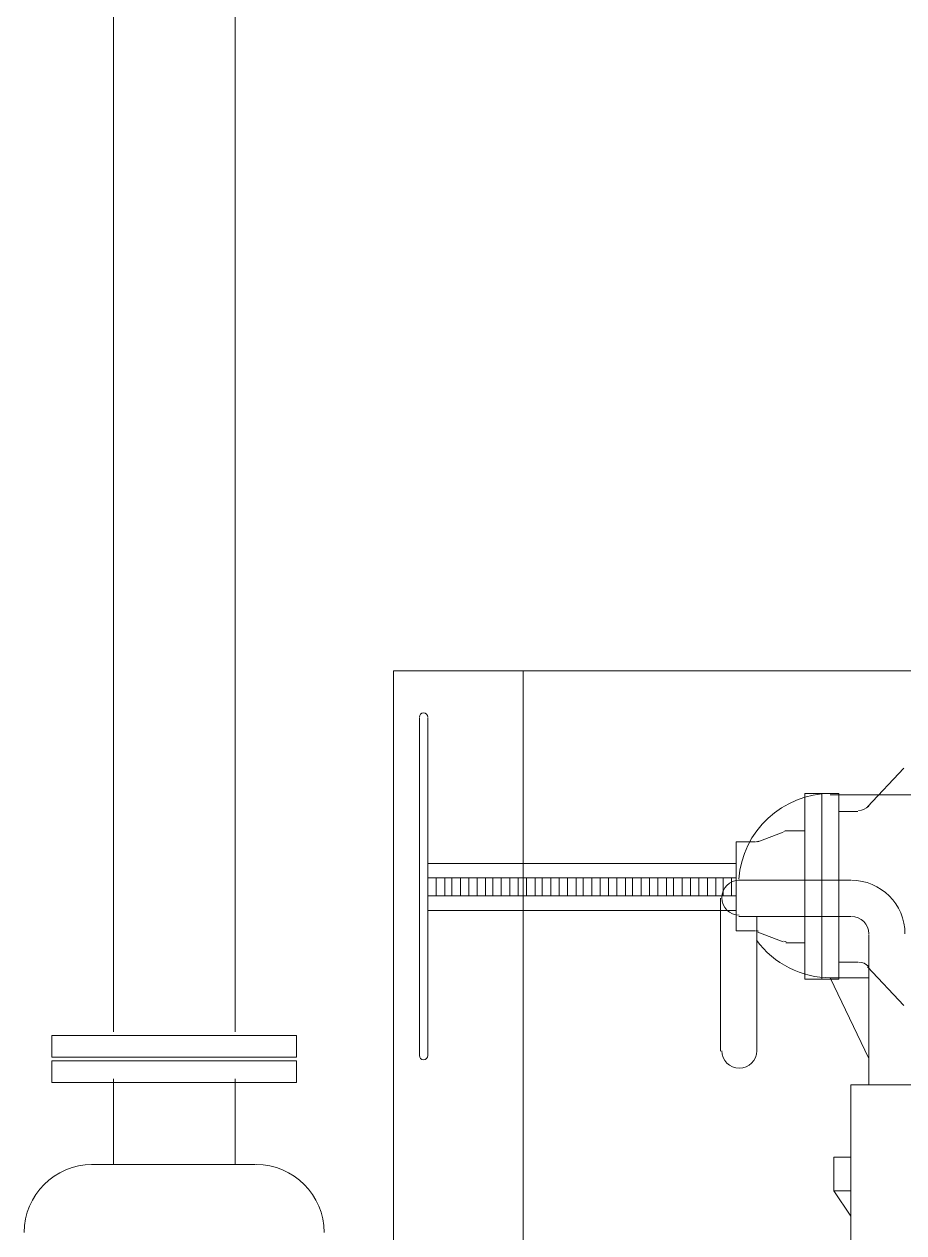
# Model space of a CAD drawing. Header units: millimetres. Extents: x 28 to 201, y 462 to 575.
# Drawn here: x 120.99 to 121.632, y 559.562 to 560.446 of the extents above; entities that cross this region are included whole.
import ezdxf

# ---------------------------------------------------------------- set-up
doc = ezdxf.new("R2010")
doc.units = ezdxf.units.MM
doc.layers.add('1- 3', color=3, linetype='Continuous')

# ---------------------------------------------------------------- blocks, each defined once
blk = doc.blocks.new('CTOBOM')
at = {"color": 0, "lineweight": 20}
for p, q in [((5.56493, -1.98281), (5.56493, -1.61844)), ((5.47428, -1.85783), (5.47428, -2.20723)), ((5.77704, -1.96784), (5.77704, -1.91504)), ((5.66703, -1.95464), (5.77704, -1.95464)), ((5.69871, -1.98281), (5.69871, -1.95464)), ((5.69871, -1.98281), (5.75768, -1.95464)), ((5.62742, -1.96784), (5.62742, -2.04969)), ((5.65382, -1.96784), (5.65382, -2.04969)), ((5.90025, -1.96784), (5.77704, -1.96784)), ((5.82985, -1.98017), (5.82985, -1.96784)), ((5.85449, -1.96784), (5.85449, -1.98017)), ((5.85449, -1.98017), (5.87297, -1.96784)), ((5.85449, -1.98017), (5.82985, -1.98017)), ((5.7524, -2.03649), (5.65382, -2.03649)), ((5.7524, -2.0629), (5.64062, -2.0629)), ((5.47428, -2.20723), (7.5575, -2.20723))]:
    blk.add_line(p, q, dxfattribs=at)
at = {"color": 0, "lineweight": 5}
for p, q in [((5.7568, -2.37269), (5.74095, -2.37269)), ((5.74095, -2.37269), (5.74095, -2.55136)), ((5.7568, -2.55136), (5.7568, -2.37269)), ((5.75944, -2.37269), (5.77528, -2.37269)), ((5.75944, -2.55136), (5.75944, -2.37269)), ((5.77528, -2.37269), (5.77528, -2.55136)), ((5.83513, -2.40262), (5.83513, -2.52231)), ((4.33366, -2.41758), (5.73831, -2.41758)), ((5.77264, -2.41758), (5.83513, -2.41758)), ((5.83513, -2.41758), (5.77264, -2.41758)), ((5.83513, -2.51175), (5.83513, -2.4123)), ((4.33366, -2.50647), (5.73831, -2.50647)), ((5.77264, -2.50647), (5.83513, -2.50647)), ((5.83513, -2.50647), (5.77264, -2.50647)), ((5.74095, -2.55136), (5.7568, -2.55136)), ((5.77528, -2.55136), (5.75944, -2.55136))]:
    blk.add_line(p, q, dxfattribs=at)
at = {"color": 0, "lineweight": 20}
for points in [[(5.47428, -1.65062), (5.47428, -2.3019), (7.5575, -2.3019), (7.5575, -1.30122), (5.47428, -1.30122), (5.47428, -1.65062)], [(5.54557, -1.92912), (5.57373, -1.95552)], [(5.71895, -1.92912), (5.69079, -1.95552)], [(5.57725, -1.97665), (5.57725, -1.96256)], [(5.68727, -1.97665), (5.68727, -1.96256)], [(5.56405, -1.98897), (5.69959, -1.98897), (5.69959, -1.97665), (5.56405, -1.97665), (5.56405, -1.98897), (5.56405, -2.00129), (5.69959, -2.00129), (5.69959, -1.98897), (5.56405, -1.98897)], [(5.67319, -2.00129), (5.59134, -2.00129)], [(5.59134, -2.01537), (5.59134, -2.00129)], [(5.67319, -2.01537), (5.67319, -2.00129)], [(5.59222, -2.01713), (5.59926, -2.03561)], [(5.67231, -2.01713), (5.66527, -2.03561)], [(5.59926, -2.05145), (5.59926, -2.03737)], [(5.66439, -2.05145), (5.66439, -2.03737)], [(5.66439, -2.05145), (5.59926, -2.05145)], [(5.6151, -2.05145), (5.6151, -2.27676), (5.64942, -2.27676), (5.64942, -2.05145), (5.6151, -2.05145)], [(5.62566, -2.27676), (5.62566, -2.05145)], [(5.62566, -2.05497), (5.63886, -2.05497)], [(5.63886, -2.27676), (5.63886, -2.05145)], [(5.62566, -2.06114), (5.63886, -2.06114)], [(5.62566, -2.06642), (5.63886, -2.06642)], [(5.62566, -2.07258), (5.63886, -2.07258)], [(5.62566, -2.07874), (5.63886, -2.07874)], [(5.62566, -2.0849), (5.63886, -2.0849)], [(5.62566, -2.09106), (5.63886, -2.09106)], [(5.62566, -2.09722), (5.63886, -2.09722)], [(5.62566, -2.1025), (5.63886, -2.1025)], [(5.62566, -2.10866), (5.63886, -2.10866)], [(5.62566, -2.11482), (5.63886, -2.11482)], [(5.62566, -2.12098), (5.63886, -2.12098)], [(5.62566, -2.12714), (5.63886, -2.12714)], [(5.62566, -2.13242), (5.63886, -2.13242)], [(5.62566, -2.13859), (5.63886, -2.13859)], [(5.62566, -2.14475), (5.63886, -2.14475)], [(5.62566, -2.15091), (5.63886, -2.15091)], [(5.62566, -2.15707), (5.63886, -2.15707)], [(5.62566, -2.16323), (5.63886, -2.16323)], [(5.62566, -2.16851), (5.63886, -2.16851)], [(5.62566, -2.17467), (5.63886, -2.17467)], [(5.62566, -2.18083), (5.63886, -2.18083)], [(5.62566, -2.18699), (5.63886, -2.18699)], [(5.62566, -2.19315), (5.63886, -2.19315)], [(5.62566, -2.19843), (5.63886, -2.19843)], [(5.62566, -2.20459), (5.63886, -2.20459)], [(5.62566, -2.21075), (5.63886, -2.21075)], [(5.62566, -2.21692), (5.63886, -2.21692)], [(5.62566, -2.22308), (5.63886, -2.22308)], [(5.62566, -2.22924), (5.63886, -2.22924)], [(5.62566, -2.23452), (5.63886, -2.23452)], [(5.62566, -2.24068), (5.63886, -2.24068)], [(5.62566, -2.24684), (5.63886, -2.24684)], [(5.62566, -2.253), (5.63886, -2.253)], [(5.62566, -2.25916), (5.63886, -2.25916)], [(5.62566, -2.26444), (5.63886, -2.26444)], [(5.50861, -2.27676), (5.75592, -2.27676)], [(5.62566, -2.2706), (5.63886, -2.2706)], [(5.75592, -2.28292), (5.50861, -2.28292)]]:
    blk.add_lwpolyline(points, dxfattribs=at)
for points in [[(5.66659, -1.92824), (5.64496, -1.92824), (5.62742, -1.94577), (5.62742, -1.9674)], [(5.57637, -1.96212), (5.57637, -1.95932), (5.57521, -1.95664), (5.57316, -1.95473)], [(5.66659, -1.95464), (5.65954, -1.95464), (5.65382, -1.96036), (5.65382, -1.9674)], [(5.69048, -1.95473), (5.68843, -1.95664), (5.68727, -1.95932), (5.68727, -1.96212)], [(5.56405, -1.98237), (5.56405, -2.01772), (5.5914, -2.04705), (5.62667, -2.04953)], [(5.6712, -2.03666), (5.68849, -2.02397), (5.69871, -2.00381), (5.69871, -1.98237)], [(5.59134, -2.01493), (5.59134, -2.01554), (5.59145, -2.01615), (5.59168, -2.01672)], [(5.67196, -2.01672), (5.67219, -2.01615), (5.67231, -2.01554), (5.67231, -2.01493)], [(5.59926, -2.03693), (5.59926, -2.03632), (5.59914, -2.03571), (5.59891, -2.03514)], [(5.66473, -2.03514), (5.6645, -2.03571), (5.66439, -2.03632), (5.66439, -2.03693)]]:
    blk.add_open_spline(points, degree=3, dxfattribs=at)
for points in [[(5.75196, -2.06202), (5.759, -2.06202), (5.76472, -2.0563), (5.76472, -2.04925), (5.76472, -2.04221), (5.759, -2.03649), (5.75196, -2.03649)], [(5.62742, -2.04925), (5.62742, -2.0563), (5.63313, -2.06202), (5.64018, -2.06202), (5.64723, -2.06202), (5.65294, -2.0563), (5.65294, -2.04925)], [(5.50817, -2.27676), (5.50646, -2.27676), (5.50509, -2.27814), (5.50509, -2.27984), (5.50509, -2.28154), (5.50646, -2.28292), (5.50817, -2.28292)], [(5.75548, -2.28292), (5.75718, -2.28292), (5.75856, -2.28154), (5.75856, -2.27984), (5.75856, -2.27814), (5.75718, -2.27676), (5.75548, -2.27676)]]:
    blk.add_open_spline(points, degree=3, knots=[0, 0, 0, 0, 1, 1, 1, 2, 2, 2, 2], dxfattribs=at)
at = {"color": 0, "lineweight": 5}
for points in [[(5.88485, -2.35245), (5.85739, -2.35245), (5.83513, -2.37472), (5.83513, -2.40218)], [(5.83513, -2.52187), (5.83513, -2.54934), (5.85739, -2.5716), (5.88485, -2.5716)]]:
    blk.add_open_spline(points, degree=3, dxfattribs=at)

msp = doc.modelspace()

# ---------------------------------------------------------------- block references
at = {"layer": '1- 3', "rotation": 270}
msp.add_blockref('CTOBOM', (123.56135, 565.44738), dxfattribs=at)

doc.saveas('drawing.dxf')
